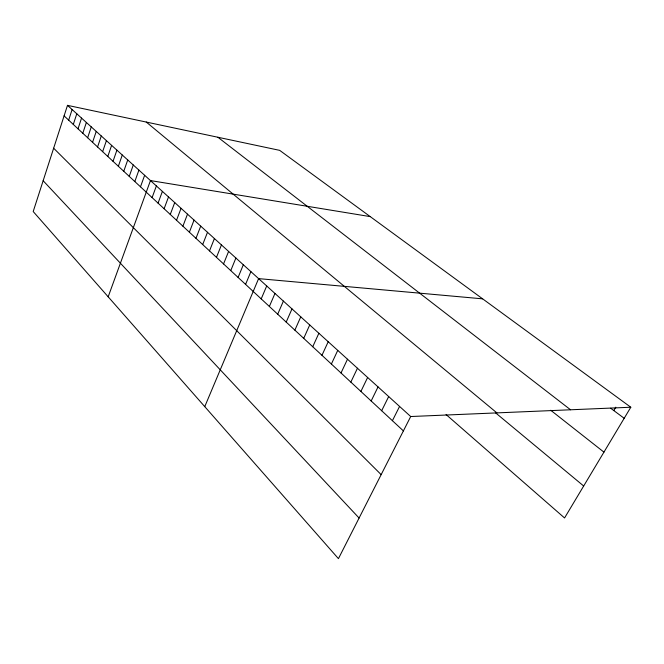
<?xml version="1.0" encoding="UTF-8"?>
<svg xmlns="http://www.w3.org/2000/svg" width="664" height="664" viewBox="0 0 664 664"><rect width="100%" height="100%" fill="white"/><g stroke="black" fill="none" stroke-linecap="round" stroke-linejoin="round"><path stroke-width="1" d="M630.8 407.239L279.677 150.355L67.496 105.352L33.2 211.542L338.433 558.648L410.709 416.527L630.8 407.239L564.558 517.961L446.084 414.552M68.666 120.134L72.11 109.535M73.306 124.442L76.792 113.776M78.012 128.816L81.547 118.092M82.792 133.248L86.37 122.467M87.64 137.755L91.267 126.907M92.562 142.32L96.239 131.414M97.566 146.968L101.285 135.987M102.638 151.674L106.414 140.635M107.792 156.463L111.618 145.358M113.029 161.327L116.905 150.147M118.35 166.257L122.276 155.019M123.753 171.279L127.737 159.966M129.239 176.375L133.281 164.996M134.817 181.554L138.917 170.1M140.486 186.816L144.644 175.296M108.182 296.808L150.462 180.575L370.246 216.613M152.097 197.598L156.38 185.937M158.057 203.126L162.398 191.39M164.108 208.745L168.515 196.942M170.266 214.464L174.732 202.578M176.524 220.274L181.065 208.322M182.899 226.192L187.505 214.157M189.381 232.201L194.054 220.091M195.971 238.326L200.719 226.142M202.686 244.559L207.508 232.292M209.509 250.901L214.414 238.55M216.464 257.358L221.444 244.933M223.544 263.932L228.607 251.424M230.757 270.621L235.894 258.03M238.102 277.436L243.323 264.77M245.58 284.383L250.892 271.626M204.761 406.634L258.603 278.623L482.637 298.841M261.209 298.891L266.704 285.968M269.368 306.469L274.962 293.455M277.701 314.205L283.395 301.091M286.192 322.09L291.994 308.893M294.866 330.141L300.767 316.844M303.714 338.358L309.723 324.97M312.744 346.741L318.869 333.262M321.965 355.306L328.207 341.728M331.386 364.046L337.744 350.376M341.014 372.985L347.496 359.216M350.841 382.107L357.456 368.238M360.892 391.436L367.632 377.467M371.159 400.973L378.04 386.904M381.667 410.726L388.681 396.557M392.407 420.702L399.57 406.426M613.81 410.568L615.81 407.19M610.673 408.236L624.185 418.295M217.875 137.24L570.55 409.779M550.73 410.261L603.941 452.134M146.254 122.052L496.896 412.892M495.502 412.784L583.681 486.006M67.496 105.352L410.709 416.527M64.093 115.885L403.397 430.903M53.651 148.221L381.161 474.635M43.152 180.732L359.091 518.036"/></g></svg>
